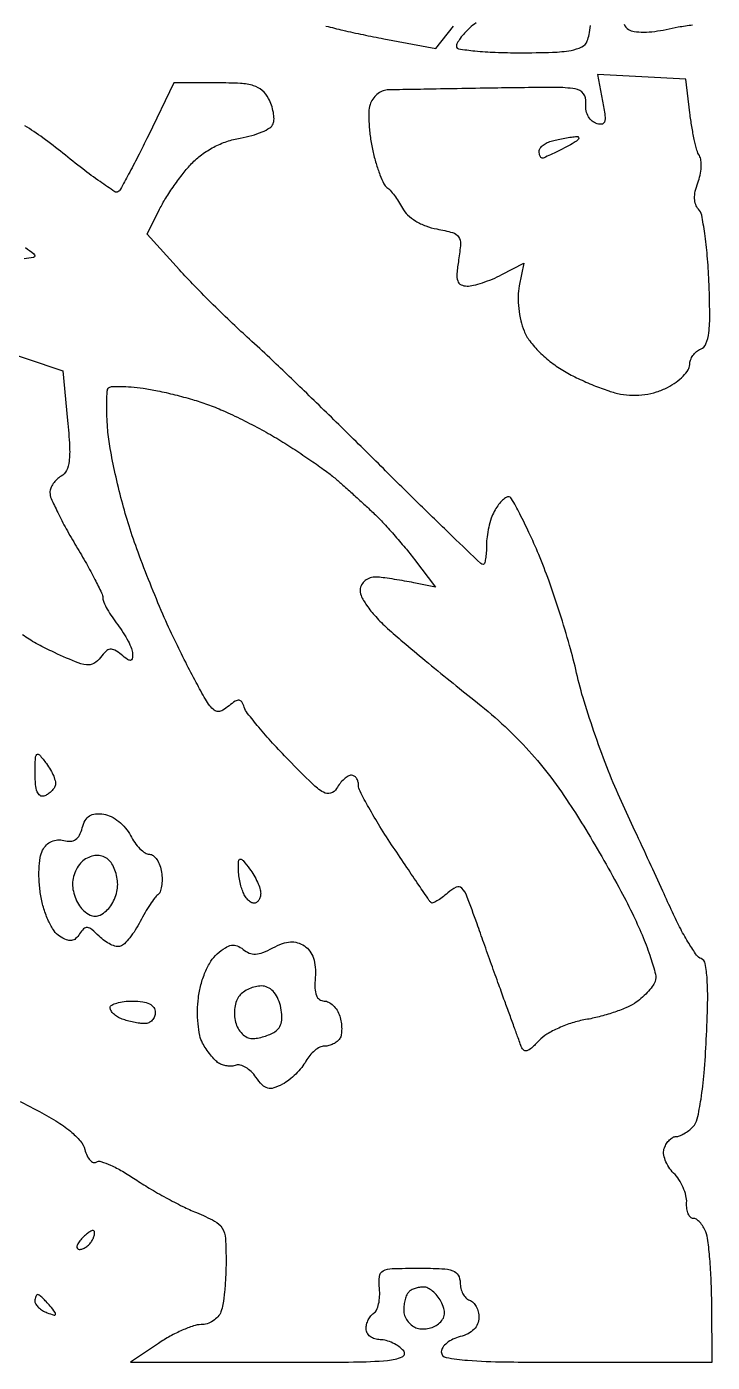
# Model space of a CAD drawing. Extents: x 0 to 102, y 0 to 135.
# Drawn here: x 64.88 to 72.59, y 0 to 15.01 of the extents above; entities that cross this region are included whole.
import ezdxf

# ---------------------------------------------------------------- set-up
doc = ezdxf.new("R2010")
doc.units = 0
doc.header["$MEASUREMENT"] = 0

msp = doc.modelspace()

# ---------------------------------------------------------------- linework, layer by layer
for points in [[(68.244761, 15.020327, 0.005355), (68.435715, 14.973873, 0.005788), (68.661178, 14.924317, 0.005172), (68.896347, 14.878007), (69.478194, 14.769667), (69.678477, 15.019983, 0.024771)], [(69.932241, 15.056325, 0.031482), (69.86019, 14.998934, 0.024073), (69.802851, 14.94179, 0.028173), (69.754401, 14.882197, 0.028949), (69.719852, 14.828107, 0.128331), (69.7104, 14.791888, 0.374338), (69.735197, 14.763408, 0.009424), (69.918977, 14.7414, 0.015642), (70.148206, 14.725543, 0.009446), (70.420449, 14.7204, 0.007344), (70.791274, 14.725847, 0.036166), (70.999242, 14.747066, 0.072189), (71.120894, 14.787124, 0.187697), (71.181849, 14.854219, 0.045205), (71.201552, 14.923769, 0.015448), (71.217735, 15.027463, 0.015213)], [(71.594588, 15.043416, 0.170607), (71.644773, 14.981262, 0.109477), (71.708725, 14.958964, 0.030407), (71.815397, 14.952919, 0.029153), (71.940172, 14.960725, 0.026903), (72.066642, 14.983029, -0.015489), (72.204838, 15.010666, -0.010174), (72.365398, 15.034284, -0.010239)], [(64.806772, 2.932237, 0.000344), (64.996619, 2.833712, -0.018723), (65.209649, 2.713019, -0.034102), (65.3722, 2.596706, -0.042511), (65.483627, 2.487741, -0.115662), (65.534393, 2.390535, 0.044826), (65.55888, 2.321441, 0.078825), (65.592391, 2.27112, 0.121129), (65.629021, 2.246865, 0.228184), (65.663508, 2.250495, -0.219699), (65.71439, 2.256685, -0.025512), (65.824515, 2.21492, -0.026866), (65.956915, 2.148128, -0.018814), (66.098633, 2.059561, 0.014334), (66.258824, 1.957443, 0.00959), (66.447515, 1.849487, 0.009661), (66.634554, 1.751834, 0.018705), (66.788273, 1.682366, -0.022801), (66.993489, 1.587595, -0.13833), (67.078068, 1.508303, -0.121369), (67.114325, 1.391583, -0.015881), (67.121625, 1.129689, -0.011922), (67.116909, 0.959717, -0.012563), (67.104104, 0.793114, -0.012271), (67.085959, 0.650296, -0.053926), (67.064257, 0.568273, -0.090848), (67.030389, 0.512735, -0.06668), (66.975507, 0.465674, -0.065306), (66.90884, 0.433861, -0.078866), (66.840412, 0.423, 0.080686), (66.755105, 0.409144, 0.023296), (66.630142, 0.360872, 0.02278), (66.492311, 0.292452, 0.022482), (66.360651, 0.2115), (66.048989, 0), (67.636253, 0, 0.00194), (68.5542, 0.003562, 0.019418), (68.937585, 0.021438, 0.072888), (69.101026, 0.059869, 0.510189), (69.1182, 0.1269, 0.063393), (69.06621, 0.175475, 0.044279), (68.99716, 0.216523, 0.044533), (68.922577, 0.244497, 0.067559), (68.854041, 0.2538, -0.075169), (68.793352, 0.262976, -0.088854), (68.74186, 0.28961, -0.100699), (68.707437, 0.329217, -0.129405), (68.6952, 0.375707, -0.06334), (68.701637, 0.426318, -0.051592), (68.720699, 0.477563, -0.053382), (68.748777, 0.521769, -0.086387), (68.782006, 0.551263, 0.150297), (68.813766, 0.587559, 0.049444), (68.836451, 0.655627, 0.044029), (68.84799, 0.74065, 0.03745), (68.845456, 0.831206, -0.052446), (68.845719, 0.966059, -0.252897), (68.88769, 1.027126, -0.111277), (68.988442, 1.053023, -0.007488), (69.2874, 1.0575, -0.010087), (69.548467, 1.052233, -0.073876), (69.67092, 1.028958, -0.180669), (69.730522, 0.979485, -0.130307), (69.753059, 0.89523, 0.060463), (69.761052, 0.830565, 0.062089), (69.784271, 0.770308, 0.068684), (69.818468, 0.723303, 0.121323), (69.858809, 0.69783, -0.120421), (69.89912, 0.672476, -0.069011), (69.933241, 0.625861, -0.06251), (69.956341, 0.566164, -0.061164), (69.9642, 0.502162, -0.101915), (69.949659, 0.431566, -0.093811), (69.908193, 0.370079, -0.081295), (69.841249, 0.321458, -0.05506), (69.7527, 0.28854, 0.049341), (69.671792, 0.25951, 0.059134), (69.603328, 0.216468, 0.069524), (69.556717, 0.166695, 0.15466), (69.5412, 0.117729, 0.36168), (69.593904, 0.0544, 0.026374), (69.835922, 0.022785, 0.016581), (70.253719, 0.004391, 0.00271), (71.064, 0), (72.5868, 0), (72.580854, 0.65565, 0.008291), (72.574123, 0.917994, 0.01), (72.558792, 1.164031, 0.008795), (72.538176, 1.369883, 0.064581), (72.514101, 1.46561, 0.043192), (72.484826, 1.524446, 0.051377), (72.447275, 1.573771, 0.059329), (72.407528, 1.607176, 0.154917), (72.371997, 1.617124, -0.215769), (72.341578, 1.629651, -0.090504), (72.316965, 1.667662, -0.066434), (72.301664, 1.724853, -0.04356), (72.298818, 1.793096, 0.073277), (72.290749, 1.87278, 0.041599), (72.25924, 1.964662, 0.0405), (72.211123, 2.053911, 0.052543), (72.152686, 2.126114, -0.053295), (72.097364, 2.194679, -0.054501), (72.058269, 2.272892, -0.060168), (72.04019, 2.34859, -0.120746), (72.04787, 2.409181, -0.051329), (72.072835, 2.458453, -0.055642), (72.106749, 2.500159, -0.06269), (72.144038, 2.528607, -0.132385), (72.178894, 2.538, 0.095274), (72.217755, 2.545473, 0.034762), (72.26844, 2.569921, 0.032938), (72.32155, 2.605083, 0.033701), (72.369154, 2.646668, 0.142017), (72.418156, 2.735676, 0.01716), (72.460129, 2.957768, 0.017257), (72.49521, 3.253794, 0.008833), (72.519797, 3.627026, 0.00624), (72.534554, 4.040935, 0.02188), (72.52906, 4.307624, 0.028705), (72.507856, 4.480929, 0.262077), (72.461137, 4.537332, -0.149095), (72.410543, 4.576795, -0.014906), (72.32516, 4.706391, -0.017698), (72.231521, 4.870942, -0.013171), (72.139553, 5.058624, 0.00038), (72.030455, 5.296479, 0.000151), (71.880186, 5.623175, 0.000149), (71.717719, 5.975835, 0.000187), (71.566869, 6.3027, -0.014412), (71.420968, 6.644041, -0.009713), (71.273407, 7.041265, -0.009789), (71.145556, 7.4314, -0.019111), (71.061775, 7.747763, 0.013943), (70.983416, 8.056504, 0.0082), (70.873465, 8.421181, 0.008199), (70.751524, 8.782326, 0.01385), (70.636078, 9.080213, 0.00857), (70.526643, 9.328887, 0.013424), (70.423209, 9.538419, 0.007475), (70.330777, 9.707474, 0.270174), (70.293847, 9.729, 0.160978), (70.261091, 9.718173, 0.041566), (70.218759, 9.680931, 0.037922), (70.175038, 9.627999, 0.030805), (70.136377, 9.565362, 0.043057), (70.102782, 9.487071, 0.023296), (70.074526, 9.38603, 0.023039), (70.055177, 9.279726, 0.033505), (70.0488, 9.184662, -0.016411), (70.046068, 9.101453, -0.026787), (70.037673, 9.031362, -0.025212), (70.025754, 8.978842, -0.33617), (70.010922, 8.9676, -0.193453), (69.984966, 8.978033, -0.000403), (69.665895, 9.284453, -0.002658), (69.307675, 9.63271, -0.001636), (68.88955, 10.04625, 0.001785), (68.443742, 10.486907, 0.001852), (68.000201, 10.91899, 0.001783), (67.613632, 11.290133, 0.008031), (67.383478, 11.502581, -0.007934), (67.195279, 11.676234, -0.004828), (66.978168, 11.887073, -0.004837), (66.766877, 12.10035, -0.008525), (66.597108, 12.28113), (66.233316, 12.681997), (66.374116, 12.960948, -0.022799), (66.443859, 13.084751, -0.013294), (66.538006, 13.22683, -0.013275), (66.640062, 13.364378, -0.02184), (66.734318, 13.474358, -0.045823), (66.847058, 13.574639, -0.038188), (66.983044, 13.659716, -0.0379), (67.131594, 13.723743, -0.043183), (67.281809, 13.76128, 0.028017), (67.410459, 13.789318, 0.03493), (67.525732, 13.830151, 0.037507), (67.61424, 13.87682, 0.162448), (67.651464, 13.922061, 0.097568), (67.660828, 13.976005, 0.040064), (67.65318, 14.050205, 0.037679), (67.631871, 14.130916, 0.039508), (67.598938, 14.206189, 0.090961), (67.527243, 14.296162, 0.105792), (67.431705, 14.34907, 0.060789), (67.282871, 14.375158, 0.013024), (67.020257, 14.382), (66.535667, 14.382), (66.245224, 13.784527, -0.004266), (66.130423, 13.553407, -0.006393), (66.02591, 13.353793, -0.002953), (65.934096, 13.186139, -0.128269), (65.90648, 13.157203, -0.294261), (65.871523, 13.157861, -0.004952), (65.704935, 13.27209, -0.010938), (65.510178, 13.414939, -0.006837), (65.288195, 13.590225, 0.013041), (65.063089, 13.763486, 0.019987), (64.858575, 13.9004, 0.015264)], [(64.866774, 12.531756, -0.006735), (64.960363, 12.460445, -0.233687), (64.971988, 12.4362, -0.35998), (64.957277, 12.418845, -0.009727), (64.851482, 12.402083, -0.015914)], [(64.460226, 11.422661), (65.288717, 11.145955), (65.340812, 10.588081, -0.009511), (65.362334, 10.29812, -0.042861), (65.35714, 10.128446, -0.082139), (65.326966, 10.023583, -0.155357), (65.267453, 9.96, 0.061476), (65.219471, 9.924794, 0.05334), (65.178852, 9.877385, 0.056069), (65.151215, 9.825548, 0.094731), (65.142, 9.777346, 0.104485), (65.156378, 9.709292, 0.009816), (65.228979, 9.553487, 0.012246), (65.3247, 9.369708, 0.009335), (65.4381, 9.173177, -0.007203), (65.551658, 8.978297, -0.009879), (65.647773, 8.799584, -0.006979), (65.722662, 8.648327, -0.106594), (65.736081, 8.591877, 0.101347), (65.74688, 8.544258, 0.02056), (65.786007, 8.466485, 0.020902), (65.83993, 8.378343, 0.018244), (65.9034, 8.2908, -0.02351), (65.966859, 8.201304, -0.024401), (66.020793, 8.107321, -0.025034), (66.059189, 8.021832, -0.089205), (66.070719, 7.963191, -0.049255), (66.066131, 7.907519, -0.343334), (66.047076, 7.890512, -0.175333), (66.013034, 7.900297, -0.016423), (65.943056, 7.954595, 0.042909), (65.871211, 8.004483, 0.165011), (65.81859, 8.014828, 0.160778), (65.769698, 7.991103, 0.040194), (65.710406, 7.923478, -0.099747), (65.635625, 7.856223, -0.1661), (65.553517, 7.839199, -0.069966), (65.429189, 7.872868, -0.007888), (65.161737, 7.992287, -0.018154), (64.987483, 8.081247, -0.022434), (64.832389, 8.177018, -0.021564)]]:
    msp.add_lwpolyline(points, format="xyb")
for points in [[(71.793985, 14.449978), (71.297271, 14.475656), (71.353429, 14.176304, -0.011706), (71.380242, 14.012277, -0.111214), (71.374392, 13.941863, -0.321621), (71.341221, 13.916957, -0.097331), (71.275541, 13.928391, -0.107386), (71.22453, 13.961838, -0.083948), (71.186549, 14.016299, -0.076706), (71.166152, 14.085059, -0.068027), (71.166197, 14.159765, 0.204321), (71.138921, 14.259616, 0.188252), (71.04672, 14.313502, 0.040751), (70.82081, 14.330543, 0.002407), (70.1334, 14.322993, 0.000192), (69.717944, 14.31627, 0.000265), (69.344726, 14.309888, 0.000167), (69.030817, 14.30425, 0.003227), (68.933551, 14.301843, 0.099634), (68.87535, 14.288227, 0.069047), (68.818149, 14.251861, 0.066011), (68.770585, 14.199221, 0.074042), (68.740588, 14.137931, 0.070927), (68.726348, 14.052785, 0.020615), (68.728632, 13.919427, 0.020276), (68.743685, 13.767716, 0.020395), (68.77096, 13.618022, 0.016257), (68.807691, 13.476261, 0.020735), (68.851116, 13.348439, 0.019176), (68.895116, 13.246456, 0.137289), (68.930108, 13.206441, -0.067644), (68.966501, 13.174876, -0.019853), (69.013208, 13.1173, -0.019546), (69.061141, 13.047648, -0.019832), (69.103243, 12.974795, 0.08409), (69.161835, 12.898061, 0.051316), (69.252921, 12.829056, 0.04703), (69.366085, 12.77414, 0.043118), (69.490842, 12.739393, -0.021594), (69.667892, 12.698195, -0.173163), (69.735206, 12.650671, -0.173515), (69.757129, 12.571312, -0.021701), (69.735865, 12.391148, 0.017789), (69.716479, 12.237243, 0.100733), (69.725594, 12.155508, 0.205453), (69.762384, 12.113318, 0.112575), (69.830432, 12.0978, 0.059765), (69.90179, 12.10636, 0.01967), (70.003609, 12.13543, 0.019275), (70.115051, 12.176868, 0.020681), (70.220327, 12.225903), (70.468051, 12.354007), (70.417152, 12.09951, 0.047197), (70.405181, 11.983774, 0.02844), (70.411822, 11.845854, 0.02832), (70.43425, 11.708283, 0.043645), (70.470483, 11.59338, 0.065813), (70.535799, 11.48039, 0.032747), (70.645164, 11.355957, 0.031184), (70.780223, 11.237039, 0.034183), (70.925107, 11.13977, 0.019634), (71.079821, 11.058506, 0.014939), (71.255095, 10.981386, 0.015172), (71.424016, 10.918903, 0.033886), (71.556429, 10.884216, 0.041181), (71.692242, 10.869747, 0.041008), (71.828785, 10.877695, 0.041288), (71.961309, 10.907699, 0.043045), (72.085179, 10.958792, 0.03753), (72.180012, 11.017232, 0.043384), (72.260203, 11.086719, 0.048418), (72.315845, 11.156476, 0.145144), (72.333, 11.214328, -0.087098), (72.342165, 11.266541, -0.066402), (72.369023, 11.318115, -0.065854), (72.408752, 11.361256, -0.082341), (72.455631, 11.388768, 0.208732), (72.515424, 11.447678, 0.065251), (72.547384, 11.572346, 0.033482), (72.558757, 11.783923, 0.006966), (72.548646, 12.156018, 0.010718), (72.530976, 12.438215, 0.014836), (72.502221, 12.690162, 0.011329), (72.467762, 12.895879, 0.15031), (72.432193, 12.963047, -0.112688), (72.40027, 13.013855, -0.077667), (72.387953, 13.080964, -0.061717), (72.395909, 13.162907, -0.035831), (72.424383, 13.257741, 0.037945), (72.450053, 13.344563, 0.038936), (72.462025, 13.433519, 0.041961), (72.459836, 13.51188, 0.112544), (72.44155, 13.564249, -0.072775), (72.414898, 13.624774, -0.012791), (72.384791, 13.745752, -0.013627), (72.356768, 13.890615, -0.011871), (72.335195, 14.0436), (72.2907, 14.4243)], [(71.064, 13.779465, -0.27472), (71.084548, 13.769205, -0.350843), (71.082442, 13.748904, -0.061541), (71.034099, 13.710633, -0.016497), (70.94858, 13.662379, -0.005133), (70.85337, 13.61396, -0.007338), (70.767856, 13.573124, -0.004339), (70.695348, 13.540555, -0.103742), (70.67363, 13.536, -0.22016), (70.661142, 13.541779, -0.07755), (70.650585, 13.559029, -0.058966), (70.643389, 13.584378, -0.039724), (70.641, 13.614397, -0.159836), (70.651776, 13.647245, -0.067019), (70.68449, 13.68113, -0.05682), (70.732408, 13.71088, -0.046657), (70.78905, 13.731483, -0.012367), (70.854984, 13.746982, -0.008343), (70.930887, 13.761537, -0.008408), (71.004807, 13.77316, -0.016513)], [(66.191368, 10.948741, -0.018015), (66.350966, 10.921164, -0.009633), (66.546016, 10.876235, -0.009578), (66.743591, 10.822656, -0.014747), (66.912061, 10.768046, -0.019398), (67.085909, 10.698256, -0.009484), (67.302078, 10.596619, -0.009393), (67.523136, 10.482303, -0.013439), (67.714362, 10.372073, -0.006905), (67.892945, 10.259212, -0.006145), (68.075487, 10.13707, -0.006177), (68.236959, 10.023166, -0.018868), (68.342505, 9.9405, -0.005283), (68.435656, 9.859991, -0.002643), (68.551828, 9.756323, -0.002624), (68.670941, 9.647756, -0.003872), (68.774242, 9.551113, -0.014518), (68.87984, 9.444777, -0.007326), (69.007011, 9.305003, -0.007269), (69.134278, 9.156647, -0.010724), (69.241233, 9.022489), (69.47649, 8.714052), (69.233895, 8.762335, 0.00603), (69.128867, 8.781924, 0.004642), (69.013812, 8.800853, 0.004694), (68.90592, 8.81654, 0.011152), (68.825341, 8.825659, 0.078158), (68.757511, 8.821202, 0.090041), (68.697885, 8.795908, 0.095634), (68.653601, 8.752838, 0.101446), (68.629671, 8.697236, 0.161462), (68.638677, 8.619912, 0.041298), (68.701984, 8.509, 0.03563), (68.803243, 8.381826, 0.023109), (68.936818, 8.249441, 0.007928), (69.109199, 8.0986, 0.002798), (69.360867, 7.887736, 0.002776), (69.640049, 7.659067, 0.003256), (69.907355, 7.445461, -0.017652), (70.222241, 7.178626, -0.021955), (70.494435, 6.908175, -0.022105), (70.740366, 6.616495, -0.018332), (70.976234, 6.285856, -0.009542), (71.164059, 5.988848, -0.006306), (71.368965, 5.64089, -0.006346), (71.559653, 5.297491, -0.012226), (71.702059, 5.016974, -0.013489), (71.809838, 4.77454, -0.018284), (71.893083, 4.549835, -0.015395), (71.948639, 4.361903, -0.157036), (71.944239, 4.2818, -0.069326), (71.912766, 4.224846, -0.028273), (71.855653, 4.157011, -0.027308), (71.785109, 4.089981, -0.031315), (71.710699, 4.034273, -0.046523), (71.61467, 3.983414, -0.018056), (71.473635, 3.930654, -0.017691), (71.315766, 3.884147, -0.020939), (71.163592, 3.851833, 0.03446), (71.013078, 3.815595, 0.02924), (70.860205, 3.757421, 0.030282), (70.726919, 3.687586, 0.069511), (70.639144, 3.616318, -0.018536), (70.554008, 3.53147, -0.121137), (70.501593, 3.502458, -0.276305), (70.464234, 3.512987, -0.105326), (70.434972, 3.561033, 0.002256), (70.410654, 3.629414, 0.000402), (70.364533, 3.756955, 0.000435), (70.310238, 3.906317, 0.000392), (70.253791, 4.0608, -0.001158), (70.18814, 4.241332, -0.000557), (70.104753, 4.473109, -0.000552), (70.018309, 4.715062, -0.000791), (69.942237, 4.929806, 0.005868), (69.829437, 5.238242, 0.09996), (69.772216, 5.329187, 0.325419), (69.709347, 5.340674, 0.071888), (69.612844, 5.275775, -0.020795), (69.550293, 5.223729, -0.033522), (69.492548, 5.185451, -0.0366), (69.445682, 5.16309, -0.311579), (69.42419, 5.168169, -0.033916), (69.402547, 5.195665, -0.000506), (69.287144, 5.365069, -0.001371), (69.153866, 5.5623, -0.000905), (69.001708, 5.789695, -0.008109), (68.851893, 6.022566, -0.011174), (68.725488, 6.236771, -0.007994), (68.627509, 6.418367, -0.120273), (68.6106, 6.487645, 0.070637), (68.604569, 6.530125, 0.086238), (68.586984, 6.566148, 0.100228), (68.560862, 6.590232, 0.13711), (68.530204, 6.5988, 0.136356), (68.493351, 6.58856, 0.046419), (68.448211, 6.55531, 0.042041), (68.402755, 6.507402, 0.037446), (68.363976, 6.45075, -0.189331), (68.29697, 6.397536, -0.211271), (68.215513, 6.407316, -0.059953), (68.088291, 6.505171, -0.006274), (67.822542, 6.772291, -0.007866), (67.645049, 6.961087, -0.010197), (67.488666, 7.139956, -0.008131), (67.364016, 7.293544, -0.085519), (67.325727, 7.364491, 0.054868), (67.2987, 7.422823, 0.238067), (67.267352, 7.44247, 0.170137), (67.224986, 7.431895, 0.02705), (67.155082, 7.380307, -0.035132), (67.084727, 7.330121, -0.138215), (67.03396, 7.315814, -0.165888), (66.988637, 7.331276, -0.056806), (66.938179, 7.380307, -0.04484), (66.889096, 7.452572, -0.004214), (66.786353, 7.641276, -0.005376), (66.667945, 7.869048, -0.004204), (66.544155, 8.118747, -0.011234), (66.411811, 8.407796, -0.006753), (66.26718, 8.756273, -0.006761), (66.132659, 9.106865, -0.011719), (66.031742, 9.402053, -0.012107), (65.950447, 9.682896, -0.009786), (65.876443, 9.987966, -0.009917), (65.819233, 10.272267, -0.025017), (65.792142, 10.481557, -0.01009), (65.782355, 10.648617, -0.014615), (65.781008, 10.796417, -0.010167), (65.785918, 10.917751, -0.183162), (65.801619, 10.952619, -0.186327), (65.834983, 10.967397, -0.014623), (65.933935, 10.969307, -0.018335), (66.055473, 10.963637, -0.012949)], [(65.103531, 6.729121, -0.031806), (65.149473, 6.659579, -0.036366), (65.183958, 6.587737, -0.039283), (65.20354, 6.523596, -0.135706), (65.201303, 6.480608, -0.080711), (65.183411, 6.446478, -0.047499), (65.152315, 6.412341, -0.046027), (65.11374, 6.383316, -0.057894), (65.073262, 6.364387, -0.244935), (65.03142, 6.371082, -0.14013), (64.999552, 6.412719, -0.071063), (64.980354, 6.49364, -0.025154), (64.975491, 6.6129, -0.005355), (64.979159, 6.794031, -0.203436), (64.995884, 6.830274, -0.424649), (65.024148, 6.828403, -0.013536)], [(65.747062, 6.161343, -0.083144), (65.829191, 6.135201, -0.050093), (65.915221, 6.079551, -0.048502), (65.991944, 6.004976, -0.060479), (66.046528, 5.922, 0.038137), (66.094744, 5.841066, 0.044244), (66.152617, 5.772628, 0.049579), (66.211117, 5.725191, 0.146603), (66.260146, 5.7105, -0.167398), (66.303783, 5.695469, -0.077878), (66.345199, 5.651182, -0.063986), (66.378292, 5.585821, -0.050146), (66.397252, 5.508567, -0.035135), (66.402956, 5.427464, -0.041306), (66.396604, 5.350716, -0.045843), (66.380273, 5.288519, -0.148703), (66.354952, 5.254767, 0.074843), (66.319923, 5.220023, 0.01389), (66.267636, 5.145575, 0.014614), (66.210981, 5.054255, 0.012873), (66.1572, 4.955883, -0.023319), (66.101573, 4.858998, -0.026651), (66.039397, 4.772112, -0.027235), (65.979512, 4.705042, -0.117596), (65.93437, 4.677156, -0.138977), (65.887371, 4.675131, -0.051376), (65.824202, 4.697178, -0.045931), (65.756382, 4.736938, -0.040861), (65.694042, 4.789844, 0.022418), (65.612766, 4.864141, 0.146629), (65.562511, 4.885659, 0.225452), (65.520604, 4.8713, 0.059954), (65.475131, 4.81477, -0.068344), (65.431139, 4.761917, -0.157235), (65.384604, 4.740672, -0.129296), (65.32806, 4.748688, -0.039908), (65.251018, 4.788578, -0.108136), (65.188834, 4.849235, -0.036851), (65.127054, 4.960016, -0.03437), (65.074457, 5.097107, -0.032147), (65.039735, 5.243194, -0.025422), (65.021884, 5.393449, -0.026215), (65.019637, 5.5432, -0.027332), (65.031622, 5.673008, -0.086384), (65.058918, 5.755636, -0.075081), (65.103144, 5.814878, -0.08784), (65.160804, 5.8547, -0.089647), (65.227634, 5.87179, -0.082015), (65.298442, 5.865249, 0.076541), (65.373031, 5.85754, 0.13842), (65.430775, 5.876989, 0.124098), (65.473929, 5.925806, 0.055351), (65.504879, 6.006472, -0.061727), (65.538138, 6.089965, -0.125524), (65.586073, 6.141202, -0.121959), (65.653713, 6.164086, -0.056499)], [(65.796755, 5.65139, 0.079162), (65.74103, 5.684395, 0.088351), (65.679897, 5.696819, 0.080455), (65.613657, 5.687733, 0.053381), (65.542955, 5.657545, 0.08783), (65.486643, 5.6115, 0.05637), (65.439027, 5.541533, 0.054579), (65.40673, 5.459695, 0.066806), (65.3958, 5.378255, 0.056119), (65.40516, 5.295122, 0.043341), (65.433077, 5.208231, 0.044501), (65.474088, 5.130679, 0.075817), (65.5227, 5.076, 0.045289), (65.59274, 5.027856, 0.128626), (65.6496, 5.012982, 0.128626), (65.70646, 5.027856, 0.045289), (65.7765, 5.076, 0.073891), (65.825105, 5.130252, 0.044567), (65.866123, 5.206423, 0.043604), (65.894046, 5.291324, 0.057711), (65.9034, 5.3721, 0.049409), (65.895521, 5.451639, 0.041844), (65.872073, 5.532839, 0.043765), (65.837641, 5.603715, 0.084794)], [(67.386591, 5.54628, -0.028807), (67.434129, 5.475274, -0.02702), (67.474313, 5.397773, -0.028056), (67.502332, 5.325151, -0.078188), (67.5108, 5.27133, -0.066445), (67.50515, 5.229002, -0.083529), (67.488608, 5.193127, -0.099354), (67.464061, 5.169134, -0.144991), (67.435251, 5.1606, -0.144282), (67.402591, 5.170225, -0.059761), (67.366811, 5.199909, -0.052351), (67.33359, 5.243224, -0.045844), (67.308351, 5.294419, -0.029705), (67.28886, 5.355897, -0.018116), (67.272875, 5.430386, -0.018133), (67.262356, 5.505626, -0.030435), (67.259691, 5.569369, -0.028105), (67.265247, 5.64306, -0.428498), (67.283831, 5.656601, -0.178836), (67.314055, 5.638733, -0.00885)], [(67.31313, 4.641522, 0.076577), (67.382087, 4.6002, 0.109165), (67.452212, 4.588195, 0.082319), (67.53507, 4.606046, 0.028743), (67.646091, 4.657491, -0.032809), (67.755715, 4.707211, -0.074764), (67.844357, 4.726193, -0.090856), (67.923467, 4.716694, -0.068906), (68.002758, 4.679528, -0.09276), (68.062565, 4.622582, -0.074333), (68.103422, 4.54343, -0.06267), (68.124047, 4.443202, -0.039822), (68.123828, 4.323885, 0.027881), (68.120749, 4.204068, 0.083529), (68.136707, 4.124001, 0.14332), (68.171454, 4.078114, 0.160865), (68.223877, 4.0608, -0.122215), (68.274327, 4.048282, -0.070092), (68.325406, 4.01132, -0.063241), (68.369356, 3.956762, -0.061196), (68.39886, 3.892357, -0.038732), (68.41542, 3.821599, -0.03744), (68.421121, 3.748321, -0.039869), (68.416098, 3.683135, -0.09957), (68.399568, 3.638557, -0.085821), (68.370633, 3.605884, -0.053399), (68.327375, 3.578274, -0.051684), (68.277289, 3.559529, -0.063794), (68.227884, 3.5532, 0.114671), (68.175828, 3.541102, 0.054937), (68.117594, 3.504067, 0.050318), (68.062501, 3.449918, 0.050564), (68.019438, 3.385939, -0.046996), (67.972451, 3.315048, -0.028331), (67.904713, 3.240246, -0.028214), (67.828267, 3.172948, -0.043538), (67.754588, 3.124841, -0.044154), (67.658109, 3.083693, -0.144922), (67.589579, 3.081838, -0.137451), (67.528909, 3.11771, -0.038174), (67.458111, 3.203959, 0.047432), (67.404108, 3.267323, 0.057229), (67.342171, 3.314984, 0.067288), (67.281985, 3.34094, 0.15721), (67.233535, 3.339045, -0.070539), (67.187184, 3.329161, -0.048802), (67.133509, 3.330678, -0.048728), (67.081037, 3.342587, -0.069485), (67.03827, 3.363739, -0.05327), (66.996855, 3.39894, -0.020811), (66.947392, 3.455535, -0.02032), (66.898508, 3.521742, -0.0238), (66.857853, 3.588385, -0.07536), (66.826532, 3.674253, -0.026518), (66.807362, 3.804352, -0.02562), (66.801159, 3.95181, -0.027312), (66.810369, 4.095985, -0.035907), (66.838848, 4.243914, -0.035933), (66.888194, 4.386211, -0.038461), (66.951728, 4.5075, -0.073819), (67.022882, 4.590824, -0.031296), (67.113975, 4.660661, -0.105028), (67.183352, 4.688549, -0.141186), (67.246035, 4.681779, -0.076301)], [(67.519547, 4.23, 0.060386), (67.452639, 4.22189, 0.043971), (67.38165, 4.197643, 0.044601), (67.317404, 4.162029, 0.070809), (67.270899, 4.119848, 0.089257), (67.2394, 4.064148, 0.048316), (67.220619, 3.987431, 0.046057), (67.216271, 3.903041, 0.053853), (67.228108, 3.823748, 0.065634), (67.257027, 3.752761, 0.068423), (67.303041, 3.692803, 0.075795), (67.358459, 3.652542, 0.122194), (67.414917, 3.639095, 0.042967), (67.476359, 3.644966, 0.026601), (67.546936, 3.661814, 0.026593), (67.615378, 3.686077, 0.042698), (67.6703, 3.714615, 0.107859), (67.717417, 3.761173, 0.09269), (67.744057, 3.825685, 0.073424), (67.749051, 3.908573, 0.039895), (67.732139, 4.00942, 0.05134), (67.698502, 4.102, 0.079132), (67.649867, 4.171731, 0.093902), (67.589028, 4.214851, 0.107746)], [(66.0726, 4.0608, -0.033607), (66.184448, 4.053274, -0.082504), (66.26295, 4.029075, -0.12651), (66.309303, 3.988802, -0.152103), (66.3264, 3.9339, -0.093456), (66.317266, 3.885459, -0.096457), (66.291156, 3.844277, -0.099144), (66.252199, 3.816713, -0.104916), (66.206419, 3.807, -0.032815), (66.150863, 3.81065, -0.017107), (66.082373, 3.822084, -0.016939), (66.012609, 3.838678, -0.024761), (65.952619, 3.858351, -0.045844), (65.901424, 3.88359, -0.052351), (65.858109, 3.916811, -0.059761), (65.828425, 3.952591, -0.144282), (65.8188, 3.985251, -0.271801), (65.835885, 4.014359, -0.055036), (65.893354, 4.038608, -0.044188), (65.975356, 4.055315, -0.028177)], [(65.636921, 1.477596, 0.297152), (65.618547, 1.480978, 0.045304), (65.583957, 1.462698, 0.03842), (65.542164, 1.430694, 0.023968), (65.498215, 1.387367, 0.036357), (65.462013, 1.341854, 0.09576), (65.445537, 1.30377, 0.218285), (65.450733, 1.279686, 0.236389), (65.472072, 1.269, 0.09137), (65.507913, 1.275605, 0.053114), (65.547031, 1.295505, 0.050715), (65.583296, 1.324715, 0.059523), (65.610779, 1.359229, 0.035542), (65.629954, 1.395836, 0.048561), (65.641461, 1.431218, 0.058346), (65.644423, 1.460497, 0.201491)], [(65.004741, 0.7614, 0.217663), (64.99252, 0.755815, 0.078541), (64.982183, 0.739208, 0.05972), (64.975139, 0.714778, 0.040372), (64.9728, 0.685851, 0.148172), (64.982736, 0.65306, 0.058677), (65.013592, 0.616842, 0.05126), (65.058537, 0.582991, 0.0442), (65.111666, 0.557015, 0.012731), (65.187829, 0.529992, 0.389672), (65.204705, 0.537684, 0.27071), (65.201838, 0.559831, 0.008807), (65.143607, 0.632563, 0.013646), (65.100323, 0.681913, 0.018888), (65.058709, 0.723554, 0.015689), (65.022552, 0.755047, 0.172995)], [(69.340823, 0.846, 0.044906), (69.294637, 0.841844, 0.03692), (69.246693, 0.829433, 0.038329), (69.204092, 0.811233, 0.07641), (69.1746, 0.7896, 0.09352), (69.15291, 0.757821, 0.035191), (69.134767, 0.706866, 0.03335), (69.122361, 0.647202, 0.034601), (69.1182, 0.587151, 0.085414), (69.128487, 0.527372, 0.066234), (69.158627, 0.468491, 0.066068), (69.203212, 0.419398, 0.083977), (69.255823, 0.388292, 0.077282), (69.316948, 0.375126, 0.055942), (69.386624, 0.378883, 0.055842), (69.453881, 0.398021, 0.076132), (69.507845, 0.430424, 0.071483), (69.556162, 0.483837, 0.120844), (69.576865, 0.540185, 0.105372), (69.570444, 0.605243, 0.045792), (69.536446, 0.685683, 0.048794), (69.495482, 0.747008, 0.049503), (69.44359, 0.798907, 0.054291), (69.389108, 0.83445, 0.117937)]]:
    msp.add_lwpolyline(points, format="xyb", close=True)

doc.saveas('drawing.dxf')
